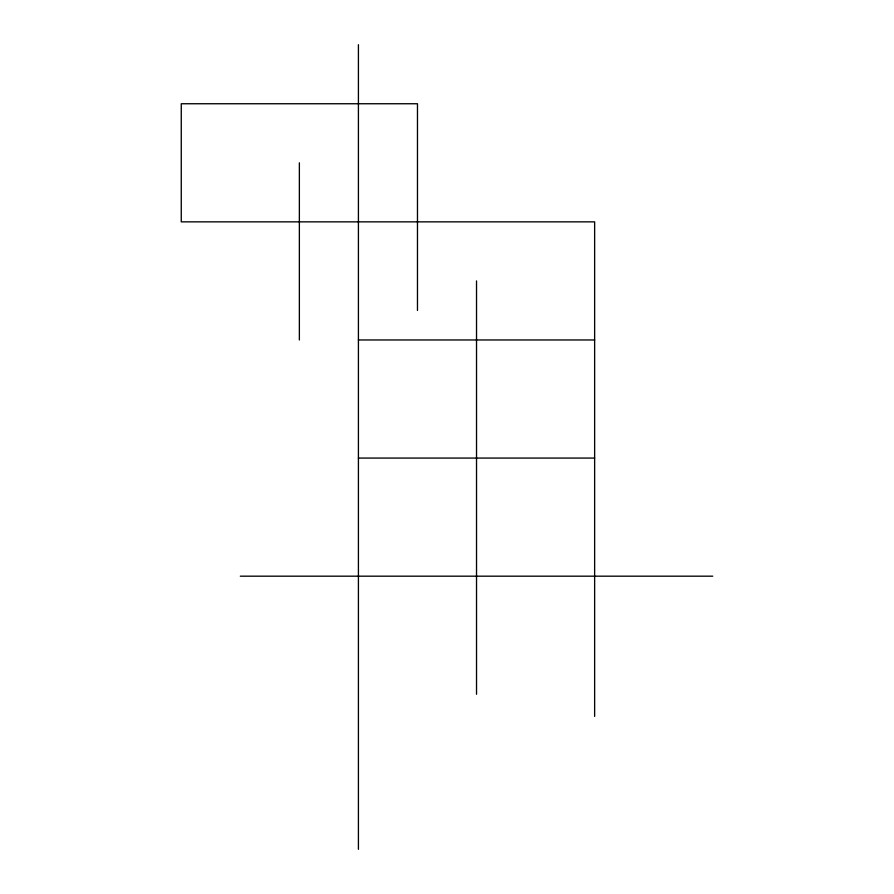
<?xml version="1.0" encoding="UTF-8"?>
<svg xmlns="http://www.w3.org/2000/svg" width="894" height="894" viewBox="0 0 894 894"><rect width="100%" height="100%" fill="white"/><g stroke="black" fill="none" stroke-linecap="round" stroke-linejoin="round"><path stroke-width="1.34" d="M358.416 339.966L594.633 339.966M358.416 458.074L594.633 458.074M240.318 576.183L712.741 576.183M594.633 716.429L594.633 221.857L181.258 221.857L181.258 103.749L417.476 103.749L417.476 310.442M476.524 280.917L476.524 694.28M358.416 44.7L358.416 849.3M299.367 162.809L299.367 339.966"/></g></svg>
